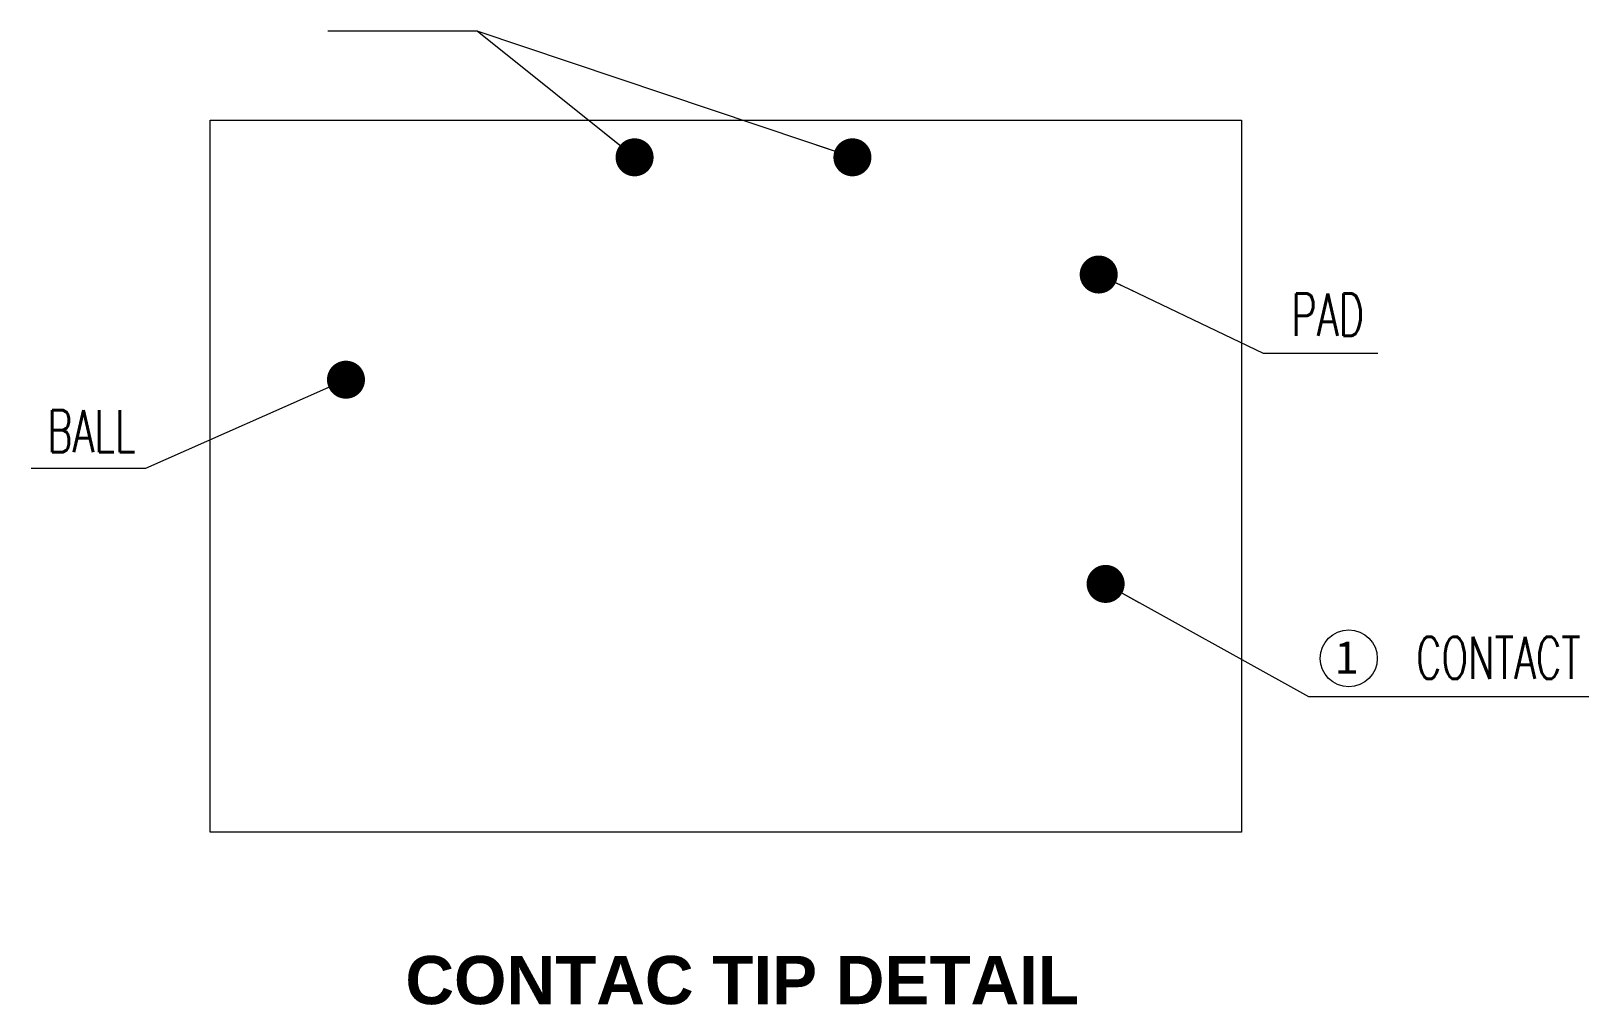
# Model space of a CAD drawing. Header units: millimetres. Extents: x -2108 to -1819, y 1464 to 1622.
# Drawn here: x -2049.11 to -2016.34, y 1560.17 to 1580.65 of the extents above; entities that cross this region are included whole.
import ezdxf

# ---------------------------------------------------------------- set-up
doc = ezdxf.new("R2010")
doc.units = ezdxf.units.MM
doc.header["$XCLIPFRAME"] = 0
doc.layers.add('DIM', color=3, linetype='Continuous', lineweight=9)
doc.layers.add('标注', color=7, linetype='Continuous')
doc.styles.add('GB', font='', dxfattribs={"height": 4})
doc.styles.add('xs', font='NSimSun.ttf', dxfattribs={"width": 0.6700000000000002})
doc.styles.add('样式 2', font='SimSun.ttf')
doc.styles.get('GB').set_extended_font_data('FangSong_GB2312')
doc.dimstyles.new('水平', dxfattribs={"dimtxt": 1, "dimasz": 0.8, "dimexe": 0.5, "dimexo": 0.5, "dimgap": 0.5, "dimtad": 0, "dimtoh": 1, "dimrnd": 0.0005, "dimzin": 9, "dimdsep": 46, "dimtxsty": 'Standard', "dimblk": 'CLOSEDBLANK', "dimcen": 0, "dimclrd": 192, "dimclre": 192, "dimclrt": 7, "dimazin": 2, "dimtfac": 1, "dimtofl": 0, "dimtmove": 0, "dimatfit": 3, "dimldrblk": 'CLOSEDBLANK', "dimfxl": 1, "dimtolj": 1, "dimlwd": 5, "dimlwe": 5, "dimarcsym": 0})
picture_1 = doc.add_image_def('image1.jpg', size_in_pixel=(656, 453))

# ---------------------------------------------------------------- blocks, each defined once
blk = doc.blocks.new('_ClosedBlank')
at = {"color": 0, "linetype": 'ByBlock', "lineweight": -2}
for p, q in [((-1, 0.1666666666666666), (0, 0)), ((-1, 0.1666666666666666), (-1, -0.1666666666666666)), ((0, 0), (-1, -0.1666666666666666))]:
    blk.add_line(p, q, dxfattribs=at)

msp = doc.modelspace()

# ---------------------------------------------------------------- linework, layer by layer
at = {"layer": '标注', "lineweight": 0}
msp.add_circle((-2021.391309836581, 1567.456607549446), 0.6000000000000001, dxfattribs=at)

# ---------------------------------------------------------------- texts
at = {"lineweight": 0, "ltscale": 3, "attachment_point": 3, "style": 'xs'}
for s, insert, char_height, width in [('{\\Ftxt.shx|c0;PAD}', (-2021.069680753623, 1575.129626405868), 0.8870609340240688, 2.136126753122878), ('{\\Ftxt.shx|c0;BALL}', (-2046.912312273771, 1572.681450819773), 0.8870609340240688, 2.136126753122878), ('{\\Ftxt.shx|c0;CONTACT}', (-2016.511613547719, 1567.909747082704), 0.8870609340240683, 4.683301096362678)]:
    msp.add_mtext(s, dxfattribs=dict(at, insert=insert, char_height=char_height, width=width))
at = {"layer": 'DIM', "color": 1, "linetype": 'ByBlock', "lineweight": 0, "insert": (-2041.236311675039, 1560.165686325212), "char_height": 1.014680960094485, "width": 14.58990891189882, "attachment_point": 7, "style": 'GB'}
msp.add_mtext('{\\fArial|b1|i0|c0|p34;CONTAC TIP DETAIL}', dxfattribs=at)
at = {"layer": '标注', "lineweight": 0, "style": '样式 2'}
msp.add_text('1', height=0.6976789203542828, dxfattribs=at).set_placement((-2021.670983313202, 1567.131035508764))

# ---------------------------------------------------------------- pictures from other files: only their frames are drawn
at = {"lineweight": 0}
image = msp.add_image(picture_1, insert=(-2045.344753986194, 1563.796709129655), size_in_units=(21.69583333333349, 14.982031250000107), dxfattribs=at)
image.set_boundary_path([(-0.5, -0.5), (655.4999999999998, 452.5)])
image.dxf.clipping = 0

# ---------------------------------------------------------------- leaders
at = {"lineweight": 0, "ltscale": 3}
for points in [[(-2036.414919028907, 1577.998280857484), (-2039.726532978042, 1580.652930983192), (-2042.868821145073, 1580.652930983192)], [(-2031.831965455065, 1577.998280857484), (-2039.726532978042, 1580.652930983192), (-2042.868821145073, 1580.652930983192)], [(-2026.651045583138, 1575.532136798215), (-2023.19139439891, 1573.876375134647), (-2020.782966523554, 1573.876375134647)], [(-2042.485786030412, 1573.319034896641), (-2046.699927523228, 1571.448804006801), (-2049.108355398584, 1571.448804006801)], [(-2026.505835172657, 1569.022701061129), (-2022.239831978378, 1566.650500599859), (-2016.34077756964, 1566.650500599859)]]:
    msp.add_leader(points, dimstyle='水平', override={"dimldrblk": 'Dot'}, dxfattribs=at)

doc.saveas('drawing.dxf')
